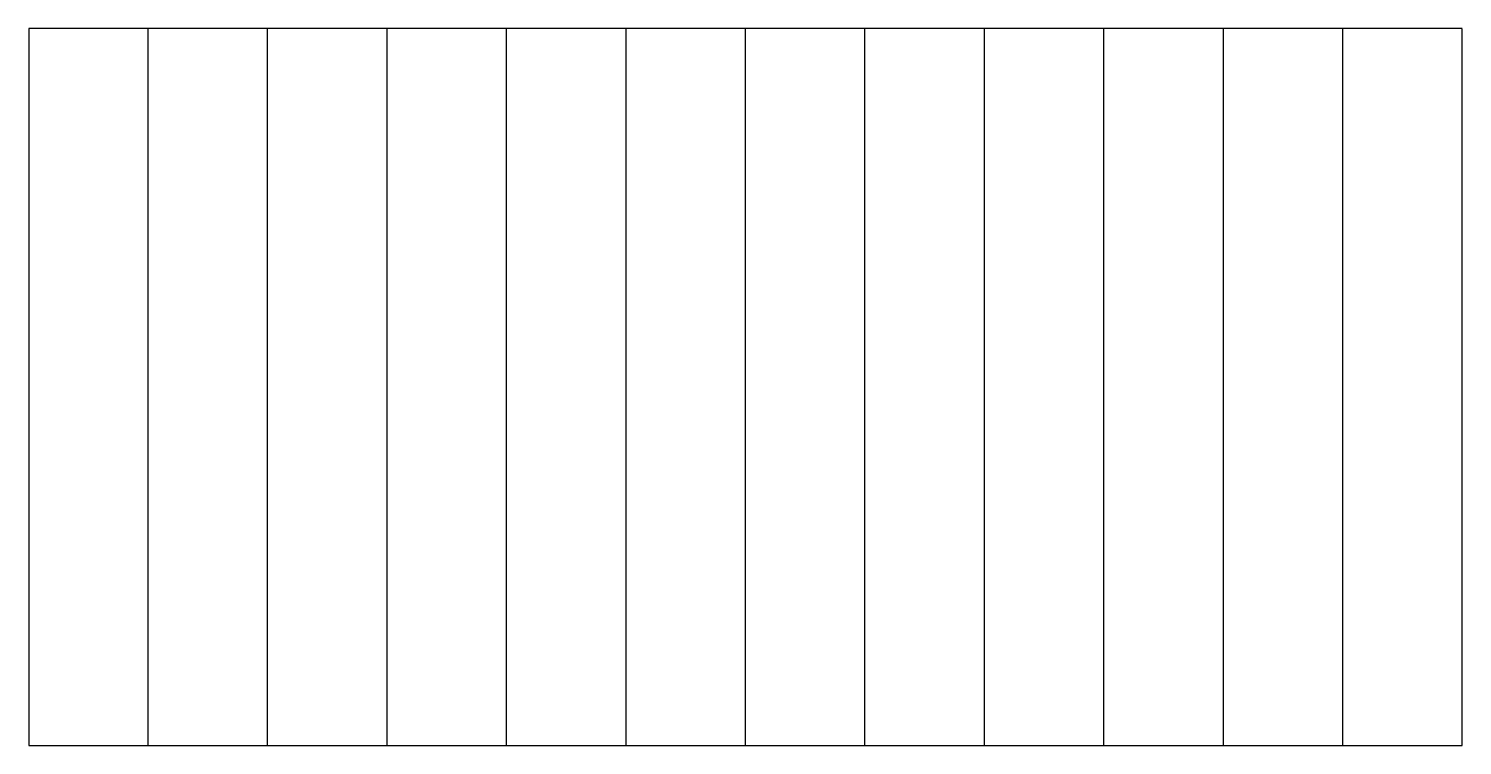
# Model space of a CAD drawing. Header units: millimetres. Extents: x -25 to 35, y -30 to 0.
import ezdxf

# ---------------------------------------------------------------- set-up
doc = ezdxf.new("R2010")
doc.units = ezdxf.units.MM
doc.layers.get('0').update_dxf_attribs({"linetype": 'CONTINUOUS'})

msp = doc.modelspace()

# ---------------------------------------------------------------- linework, layer by layer
for p, q in [((35, 0), (-25, 0)), ((-25, 0), (-25, -30)), ((-20, -30), (-20, 0)), ((-15, -30), (-15, 0)), ((-10, -30), (-10, 0)), ((-5, -30), (-5, 0)), ((0, -30), (0, 0)), ((5, -30), (5, 0)), ((10, -30), (10, 0)), ((15, -30), (15, 0)), ((20, -30), (20, 0)), ((25, -30), (25, 0)), ((30, -30), (30, 0)), ((35, -30), (35, 0)), ((-25, -30), (35, -30)), ((-25, -30), (-20, -30)), ((-25, -30), (-20, -30))]:
    msp.add_line(p, q)

doc.saveas('drawing.dxf')
